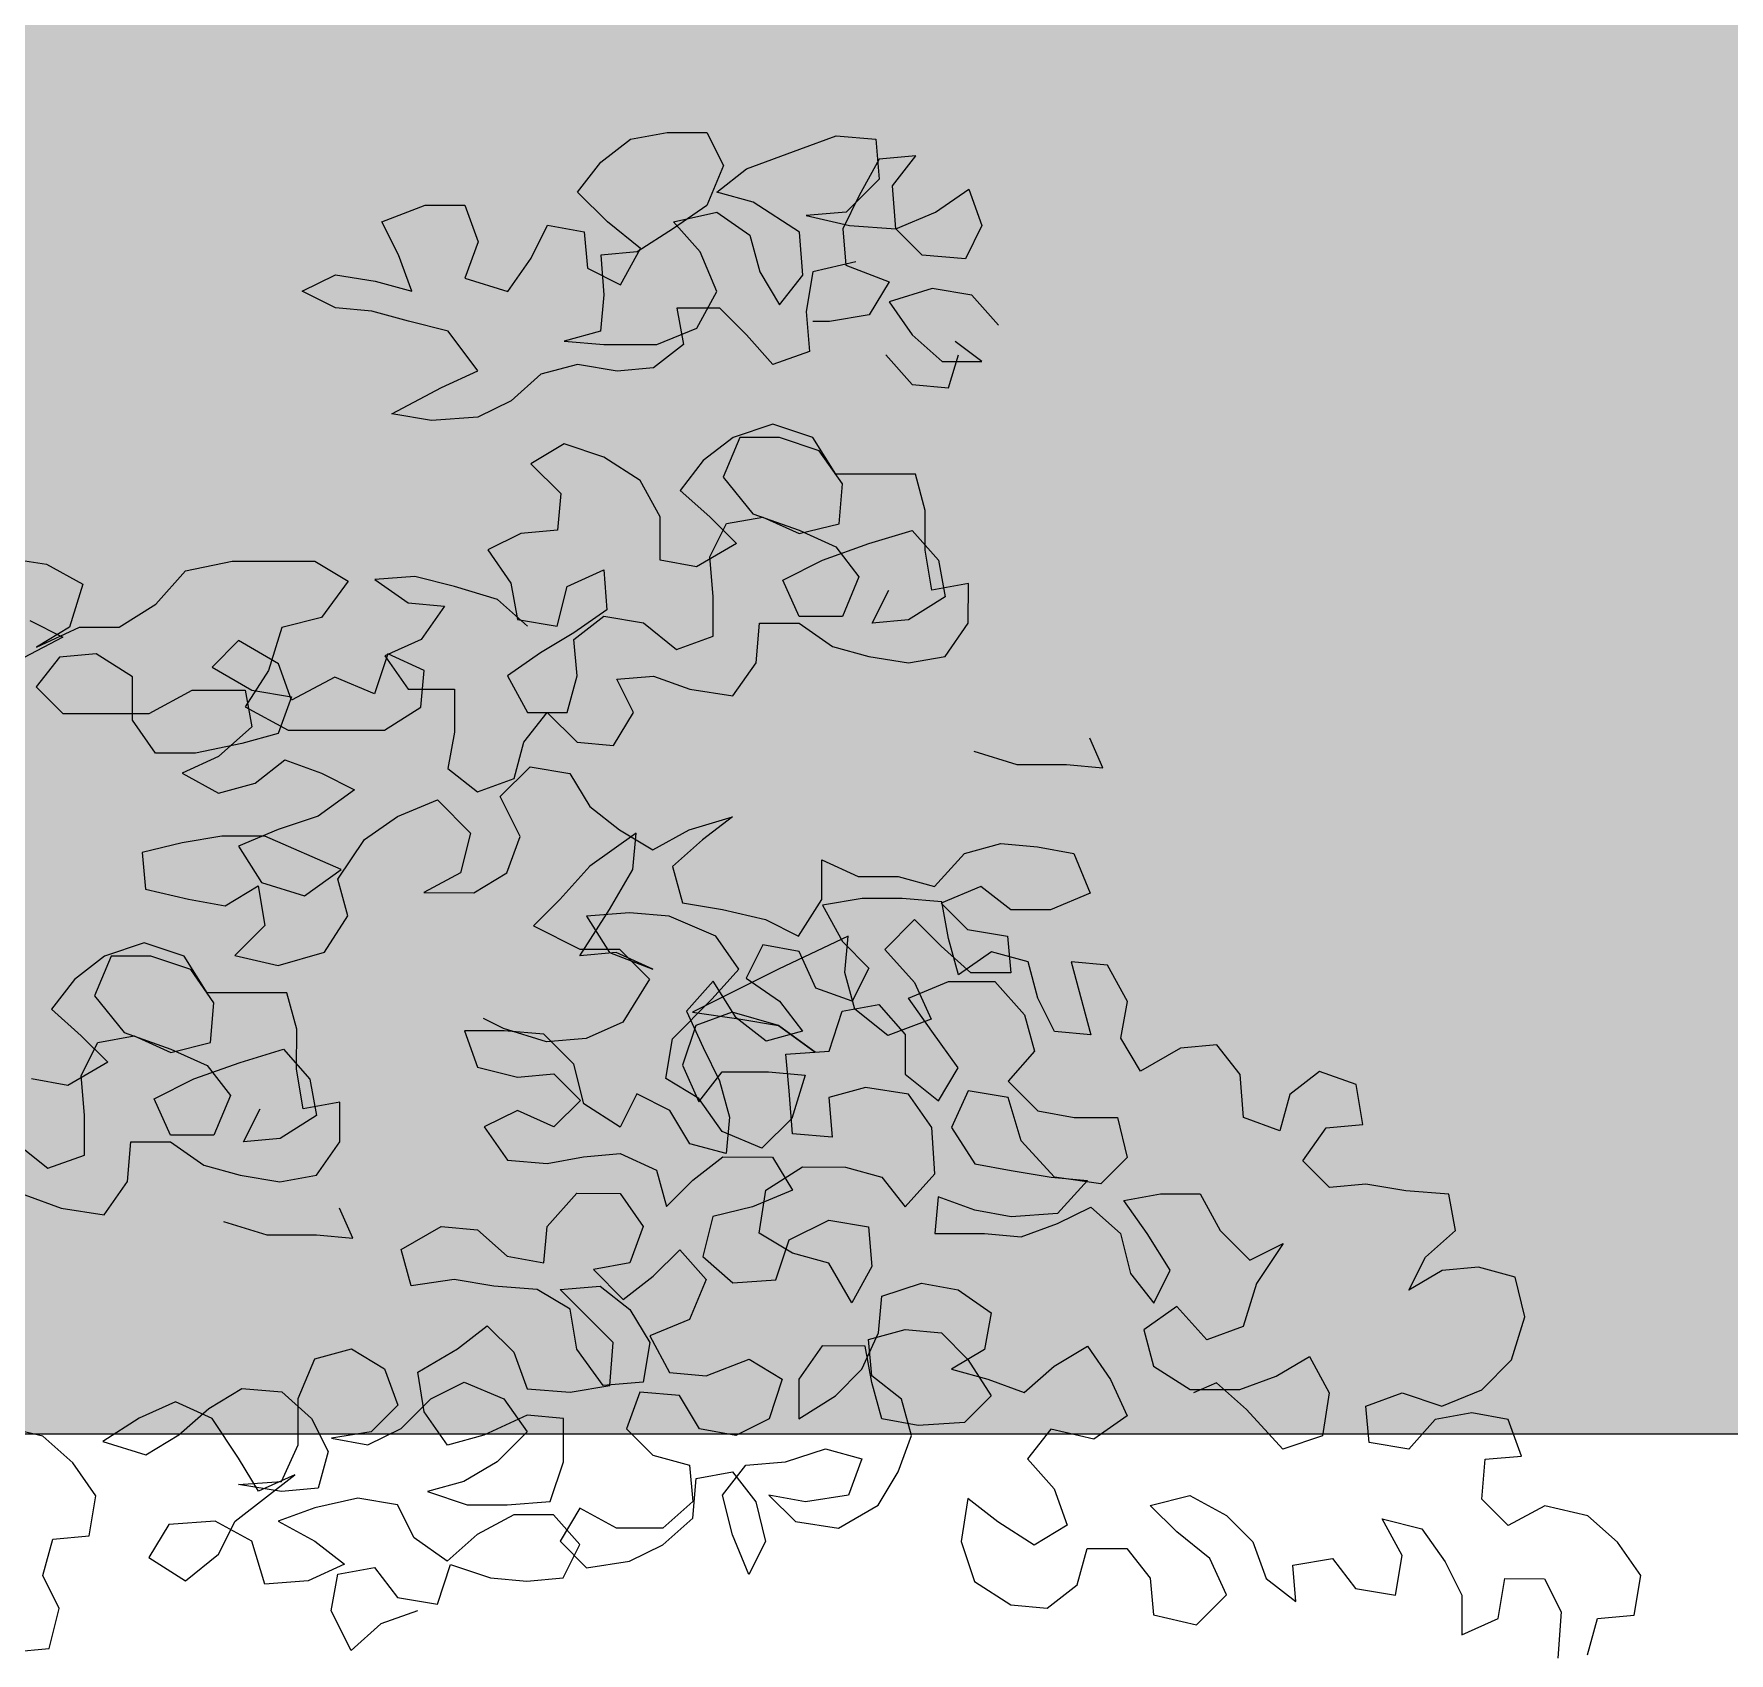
# Model space of a CAD drawing. Header units: millimetres. Extents: x -249630 to 95394, y -188036 to 109963.
# Drawn here: x -96076.5 to -95761.2, y 81631.5 to 81932.8 of the extents above; entities that cross this region are included whole.
import ezdxf

# ---------------------------------------------------------------- set-up
doc = ezdxf.new("R2010")
doc.units = ezdxf.units.MM
for name, color, linetype in [('AHojas', 86, 'Continuous'), ('SOMBRA', 252, 'Continuous'), ('VEREDA', 1, 'Continuous')]:
    doc.layers.add(name, color=color, linetype=linetype)

# ---------------------------------------------------------------- blocks, each defined once
blk = doc.blocks.new('Arbol_01')
at = {"layer": 'AHojas'}
for p, q in [((0.79495, 2.36398), (0.80628, 2.36603)), ((0.80628, 2.36603), (0.81864, 2.36602)), ((0.81864, 2.36602), (0.82377, 2.35572)), ((0.84746, 2.36084), (0.85879, 2.36495)), ((0.85879, 2.36495), (0.87115, 2.36391)), ((0.78568, 2.35678), (0.79495, 2.36398)), ((0.83098, 2.35468), (0.84746, 2.36084)), ((0.87115, 2.36391), (0.87217, 2.35155)), ((0.77846, 2.34752), (0.78568, 2.35678)), ((0.82377, 2.35572), (0.81862, 2.34337)), ((0.82171, 2.34748), (0.83098, 2.35468)), ((0.87217, 2.35773), (0.86598, 2.34641)), ((0.8835, 2.35875), (0.87217, 2.35773)), ((0.87628, 2.34949), (0.8835, 2.35875)), ((0.87217, 2.35155), (0.86186, 2.34127)), ((0.8773, 2.3361), (0.87628, 2.34949)), ((0.88966, 2.34124), (0.89996, 2.34844)), ((0.89996, 2.34844), (0.90407, 2.33711)), ((0.7177, 2.33831), (0.73109, 2.34345)), ((0.73109, 2.34345), (0.74345, 2.34343)), ((0.74345, 2.34343), (0.74756, 2.3321)), ((0.78772, 2.33825), (0.77846, 2.34752)), ((0.81862, 2.34337), (0.80831, 2.33617)), ((0.83303, 2.34438), (0.82171, 2.34748)), ((0.84744, 2.3351), (0.83303, 2.34438)), ((0.86598, 2.34641), (0.86083, 2.33612)), ((0.72284, 2.32801), (0.7177, 2.33831)), ((0.79801, 2.33), (0.78772, 2.33825)), ((0.80831, 2.33823), (0.8217, 2.3413)), ((0.81654, 2.32895), (0.80831, 2.33823)), ((0.8217, 2.3413), (0.83199, 2.33409)), ((0.86186, 2.34127), (0.8495, 2.34025)), ((0.8495, 2.34025), (0.86289, 2.33715)), ((0.8773, 2.3361), (0.88966, 2.34124)), ((0.76403, 2.32694), (0.76918, 2.33723)), ((0.76918, 2.33723), (0.78051, 2.33516)), ((0.78051, 2.33516), (0.78153, 2.32384)), ((0.80831, 2.33617), (0.79698, 2.32897)), ((0.83199, 2.33409), (0.83507, 2.32276)), ((0.84846, 2.32172), (0.84744, 2.3351)), ((0.86083, 2.33612), (0.86184, 2.32479)), ((0.86289, 2.33715), (0.8773, 2.3361)), ((0.88553, 2.32786), (0.8773, 2.3361)), ((0.90407, 2.33711), (0.89892, 2.32682)), ((0.72695, 2.31668), (0.72284, 2.32801)), ((0.74756, 2.3321), (0.74343, 2.32078)), ((0.79698, 2.32897), (0.78565, 2.32795)), ((0.78565, 2.32795), (0.78667, 2.31559)), ((0.79182, 2.31868), (0.79801, 2.33)), ((0.82168, 2.31659), (0.81654, 2.32895)), ((0.89892, 2.32682), (0.88553, 2.32786)), ((0.75681, 2.31665), (0.76403, 2.32694)), ((0.78153, 2.32384), (0.79182, 2.31868)), ((0.83507, 2.32276), (0.84124, 2.31245)), ((0.85155, 2.32274), (0.84948, 2.31039)), ((0.86493, 2.32582), (0.85155, 2.32274)), ((0.86184, 2.32479), (0.87523, 2.31963)), ((0.69297, 2.31671), (0.70327, 2.32185)), ((0.70327, 2.32185), (0.71563, 2.31978)), ((0.71563, 2.31978), (0.72695, 2.31668)), ((0.74343, 2.32078), (0.75681, 2.31665)), ((0.84124, 2.31245), (0.84846, 2.32172)), ((0.87523, 2.31963), (0.86904, 2.30934)), ((0.88861, 2.31756), (0.87522, 2.31345)), ((0.90096, 2.31549), (0.88861, 2.31756)), ((0.70326, 2.31155), (0.69297, 2.31671)), ((0.71459, 2.31051), (0.70326, 2.31155)), ((0.78667, 2.31559), (0.78563, 2.30427)), ((0.81549, 2.30527), (0.82168, 2.31659)), ((0.87522, 2.31345), (0.88242, 2.30315)), ((0.90919, 2.30621), (0.90096, 2.31549)), ((0.72591, 2.30741), (0.71459, 2.31051)), ((0.73826, 2.30431), (0.72591, 2.30741)), ((0.80932, 2.31145), (0.81137, 2.30013)), ((0.8227, 2.31144), (0.80932, 2.31145)), ((0.83093, 2.3032), (0.8227, 2.31144)), ((0.84948, 2.31039), (0.85049, 2.29803)), ((0.85668, 2.30729), (0.85153, 2.3073)), ((0.86904, 2.30934), (0.85668, 2.30729)), ((0.74752, 2.29195), (0.73826, 2.30431)), ((0.78563, 2.30427), (0.7743, 2.30119)), ((0.7743, 2.30119), (0.78666, 2.30015)), ((0.80313, 2.30013), (0.81549, 2.30527)), ((0.83916, 2.29392), (0.83093, 2.3032)), ((0.88242, 2.30315), (0.89168, 2.2949)), ((0.90403, 2.29489), (0.8958, 2.30108)), ((0.78666, 2.30015), (0.80313, 2.30013)), ((0.81137, 2.30013), (0.80209, 2.29293)), ((0.85049, 2.29803), (0.83916, 2.29392)), ((0.87418, 2.29698), (0.8824, 2.2877)), ((0.89373, 2.28666), (0.89683, 2.29696)), ((0.73619, 2.28681), (0.74752, 2.29195)), ((0.76708, 2.2909), (0.75781, 2.28267)), ((0.77841, 2.29398), (0.76708, 2.2909)), ((0.79077, 2.29191), (0.77841, 2.29398)), ((0.80209, 2.29293), (0.79077, 2.29191)), ((0.89168, 2.2949), (0.90403, 2.29489)), ((0.72074, 2.27859), (0.73619, 2.28681)), ((0.8824, 2.2877), (0.89373, 2.28666)), ((0.75781, 2.28267), (0.74751, 2.27753)), ((0.73309, 2.27651), (0.72074, 2.27859)), ((0.74751, 2.27753), (0.73309, 2.27651)), ((0.83915, 2.27539), (0.82679, 2.27128)), ((0.8515, 2.27126), (0.83915, 2.27539)), ((0.82679, 2.27128), (0.81751, 2.26408)), ((0.82885, 2.27128), (0.82369, 2.25893)), ((0.8412, 2.27127), (0.82885, 2.27128)), ((0.85355, 2.26714), (0.8412, 2.27127)), ((0.8587, 2.25992), (0.8515, 2.27126)), ((0.77427, 2.26927), (0.76397, 2.2631)), ((0.78662, 2.26514), (0.77427, 2.26927)), ((0.79794, 2.25792), (0.78662, 2.26514)), ((0.86075, 2.25683), (0.85355, 2.26714)), ((0.76397, 2.2631), (0.77323, 2.25383)), ((0.81751, 2.26408), (0.8103, 2.25482)), ((0.82369, 2.25893), (0.83294, 2.24759)), ((0.88341, 2.2599), (0.8587, 2.25992)), ((0.88649, 2.24857), (0.88341, 2.2599)), ((0.77323, 2.25383), (0.77219, 2.2425)), ((0.80411, 2.24659), (0.79794, 2.25792)), ((0.8103, 2.25482), (0.81956, 2.24657)), ((0.85971, 2.24448), (0.86075, 2.25683)), ((0.88648, 2.23622), (0.88649, 2.24857)), ((0.8041, 2.2332), (0.80411, 2.24659)), ((0.81954, 2.23422), (0.8247, 2.24451)), ((0.81956, 2.24657), (0.82779, 2.23833)), ((0.8247, 2.24451), (0.83603, 2.24656)), ((0.83294, 2.24759), (0.84735, 2.24243)), ((0.83603, 2.24656), (0.84735, 2.2414)), ((0.84735, 2.2414), (0.85971, 2.24448)), ((0.76086, 2.24148), (0.75056, 2.23634)), ((0.77219, 2.2425), (0.76086, 2.24148)), ((0.82779, 2.23833), (0.81542, 2.23113)), ((0.84735, 2.24243), (0.85868, 2.23727)), ((0.85455, 2.23316), (0.86897, 2.23829)), ((0.86897, 2.23829), (0.88236, 2.2424)), ((0.88236, 2.2424), (0.89059, 2.23312)), ((0.6001, 2.23398), (0.61348, 2.23191)), ((0.65673, 2.22981), (0.67115, 2.23289)), ((0.67115, 2.23289), (0.69689, 2.23286)), ((0.69689, 2.23286), (0.70718, 2.22667)), ((0.75056, 2.23634), (0.75776, 2.22604)), ((0.81542, 2.23113), (0.8041, 2.2332)), ((0.82056, 2.22186), (0.81954, 2.23422)), ((0.84219, 2.22699), (0.85455, 2.23316)), ((0.85868, 2.23727), (0.86587, 2.228)), ((0.88852, 2.22386), (0.88648, 2.23622)), ((0.89059, 2.23312), (0.89264, 2.2218)), ((0.61348, 2.23191), (0.6248, 2.22572)), ((0.64745, 2.21952), (0.65673, 2.22981)), ((0.7279, 2.22812), (0.71554, 2.22711)), ((0.74025, 2.22502), (0.7279, 2.22812)), ((0.77526, 2.22499), (0.78659, 2.23013)), ((0.78659, 2.23013), (0.78761, 2.21777)), ((0.86587, 2.228), (0.86072, 2.21565)), ((0.6248, 2.22572), (0.62067, 2.21234)), ((0.70718, 2.22667), (0.69893, 2.21536)), ((0.71554, 2.22711), (0.72583, 2.21989)), ((0.75363, 2.22089), (0.74025, 2.22502)), ((0.75776, 2.22604), (0.75981, 2.21471)), ((0.77216, 2.21264), (0.77526, 2.22499)), ((0.84733, 2.21566), (0.84219, 2.22699)), ((0.86998, 2.21358), (0.87514, 2.22387)), ((0.89985, 2.22591), (0.88852, 2.22386)), ((0.89984, 2.21355), (0.89985, 2.22591)), ((0.63612, 2.21232), (0.64745, 2.21952)), ((0.72583, 2.21989), (0.73716, 2.21885)), ((0.73716, 2.21885), (0.72994, 2.20856)), ((0.76289, 2.21265), (0.75363, 2.22089)), ((0.78761, 2.21777), (0.77731, 2.21057)), ((0.82055, 2.20951), (0.82056, 2.22186)), ((0.89264, 2.2218), (0.88131, 2.2146)), ((0.60832, 2.21441), (0.61861, 2.20925)), ((0.61037, 2.20617), (0.62376, 2.21234)), ((0.62067, 2.21234), (0.61037, 2.20617)), ((0.62376, 2.21234), (0.63612, 2.21232)), ((0.68657, 2.21228), (0.68244, 2.1989)), ((0.69893, 2.21536), (0.68657, 2.21228)), ((0.75981, 2.21471), (0.77216, 2.21264)), ((0.7773, 2.20852), (0.78658, 2.21571)), ((0.78658, 2.21571), (0.79893, 2.21364)), ((0.79893, 2.21364), (0.80922, 2.2054)), ((0.83393, 2.20126), (0.83497, 2.21361)), ((0.83497, 2.21361), (0.84733, 2.2136)), ((0.86072, 2.21565), (0.84733, 2.21566)), ((0.84733, 2.2136), (0.85762, 2.20638)), ((0.88131, 2.2146), (0.86998, 2.21358)), ((0.89262, 2.20326), (0.89984, 2.21355)), ((0.61861, 2.20925), (0.59698, 2.19794)), ((0.67318, 2.20817), (0.66494, 2.19994)), ((0.68553, 2.20095), (0.67318, 2.20817)), ((0.72994, 2.20856), (0.71861, 2.20342)), ((0.77731, 2.21057), (0.767, 2.20441)), ((0.77832, 2.19719), (0.7773, 2.20852)), ((0.80922, 2.2054), (0.82055, 2.20951)), ((0.85762, 2.20638), (0.86894, 2.20328)), ((0.61758, 2.20307), (0.61036, 2.19381)), ((0.6289, 2.20409), (0.61758, 2.20307)), ((0.64022, 2.19687), (0.6289, 2.20409)), ((0.68964, 2.18962), (0.68553, 2.20095)), ((0.71951, 2.20401), (0.71538, 2.19166)), ((0.71861, 2.20342), (0.72581, 2.19312)), ((0.73084, 2.19885), (0.71951, 2.20401)), ((0.767, 2.20441), (0.7567, 2.19721)), ((0.82671, 2.19097), (0.83393, 2.20126)), ((0.86894, 2.20328), (0.8813, 2.20121)), ((0.8813, 2.20121), (0.89262, 2.20326)), ((0.64021, 2.18349), (0.64022, 2.19687)), ((0.66494, 2.19994), (0.67729, 2.19272)), ((0.68244, 2.1989), (0.67522, 2.18758)), ((0.70303, 2.19682), (0.68964, 2.18962)), ((0.71538, 2.19166), (0.70303, 2.19682)), ((0.7298, 2.18753), (0.73084, 2.19885)), ((0.7567, 2.19721), (0.76287, 2.18588)), ((0.77522, 2.18586), (0.77832, 2.19719)), ((0.79068, 2.19615), (0.80201, 2.19717)), ((0.79582, 2.18585), (0.79068, 2.19615)), ((0.80201, 2.19717), (0.81333, 2.19304)), ((0.61036, 2.19381), (0.61859, 2.18557)), ((0.64536, 2.18554), (0.65875, 2.19274)), ((0.65875, 2.19274), (0.67523, 2.19272)), ((0.67523, 2.19272), (0.67728, 2.1814)), ((0.67729, 2.19272), (0.68964, 2.19065)), ((0.68964, 2.19065), (0.68551, 2.17933)), ((0.72581, 2.19312), (0.74022, 2.1931)), ((0.74022, 2.1931), (0.74021, 2.17972)), ((0.81333, 2.19304), (0.82671, 2.19097)), ((0.61859, 2.18557), (0.64536, 2.18554)), ((0.67522, 2.18758), (0.6886, 2.18036)), ((0.71846, 2.18033), (0.7298, 2.18753)), ((0.76183, 2.17661), (0.76905, 2.18587)), ((0.76287, 2.18588), (0.77522, 2.18586)), ((0.76905, 2.18587), (0.77831, 2.17659)), ((0.78963, 2.17555), (0.79582, 2.18585)), ((0.64741, 2.17319), (0.64021, 2.18349)), ((0.67728, 2.1814), (0.66697, 2.17214)), ((0.6886, 2.18036), (0.71846, 2.18033)), ((0.67418, 2.17625), (0.65976, 2.17317)), ((0.68551, 2.17933), (0.67418, 2.17625)), ((0.74021, 2.17972), (0.73814, 2.16839)), ((0.75873, 2.16529), (0.76183, 2.17661)), ((0.77831, 2.17659), (0.78963, 2.17555)), ((0.94166, 2.16862), (0.93755, 2.17789)), ((0.65976, 2.17317), (0.64741, 2.17319)), ((0.66697, 2.17214), (0.65564, 2.167)), ((0.67829, 2.16389), (0.68756, 2.17109)), ((0.68756, 2.17109), (0.69889, 2.16696)), ((0.90151, 2.1738), (0.91489, 2.16967)), ((0.91489, 2.16967), (0.93034, 2.16966)), ((0.93034, 2.16966), (0.94166, 2.16862)), ((0.65564, 2.167), (0.66696, 2.16081)), ((0.69889, 2.16696), (0.70918, 2.1618)), ((0.73814, 2.16839), (0.7474, 2.16118)), ((0.7474, 2.16118), (0.75873, 2.16529)), ((0.75448, 2.1597), (0.76376, 2.16896)), ((0.76376, 2.16896), (0.77611, 2.16689)), ((0.77611, 2.16689), (0.78228, 2.15659)), ((0.66696, 2.16081), (0.67829, 2.16389)), ((0.70918, 2.1618), (0.69785, 2.15358)), ((0.76065, 2.14734), (0.75448, 2.1597)), ((0.69785, 2.15358), (0.68549, 2.14947)), ((0.71225, 2.14635), (0.72256, 2.15355)), ((0.72256, 2.15355), (0.73492, 2.15869)), ((0.73492, 2.15869), (0.74521, 2.14838)), ((0.78228, 2.15659), (0.79154, 2.14937)), ((0.68549, 2.14947), (0.67312, 2.14433)), ((0.74521, 2.14838), (0.74211, 2.13603)), ((0.79669, 2.14834), (0.78226, 2.13805)), ((0.79154, 2.14937), (0.80183, 2.14318)), ((0.79565, 2.13701), (0.79669, 2.14834)), ((0.80183, 2.14318), (0.81317, 2.14935)), ((0.81317, 2.14935), (0.82656, 2.15346)), ((0.82656, 2.15346), (0.81728, 2.14626)), ((0.65562, 2.14538), (0.64326, 2.1423)), ((0.66798, 2.14742), (0.65562, 2.14538)), ((0.68136, 2.14741), (0.66798, 2.14742)), ((0.67312, 2.14433), (0.68032, 2.133)), ((0.70504, 2.13709), (0.68136, 2.14741)), ((0.70401, 2.13401), (0.71225, 2.14635)), ((0.75652, 2.13602), (0.76065, 2.14734)), ((0.81728, 2.14626), (0.80801, 2.13803)), ((0.89862, 2.14207), (0.90995, 2.14514)), ((0.90995, 2.14514), (0.92128, 2.1441)), ((0.92128, 2.1441), (0.9326, 2.14203)), ((0.64326, 2.1423), (0.64428, 2.13097)), ((0.78226, 2.13805), (0.77299, 2.12776)), ((0.80801, 2.13803), (0.81109, 2.1267)), ((0.85433, 2.12769), (0.85434, 2.14005)), ((0.85434, 2.14005), (0.86567, 2.13489)), ((0.88935, 2.13178), (0.89862, 2.14207)), ((0.9326, 2.14203), (0.93774, 2.12967)), ((0.68032, 2.133), (0.6937, 2.12887)), ((0.6937, 2.12887), (0.70504, 2.13709)), ((0.70708, 2.12268), (0.70401, 2.13401)), ((0.74211, 2.13603), (0.73077, 2.12986)), ((0.74622, 2.12985), (0.75652, 2.13602)), ((0.78843, 2.12466), (0.79565, 2.13701)), ((0.86567, 2.13489), (0.87802, 2.13488)), ((0.87802, 2.13488), (0.88935, 2.13178)), ((0.64428, 2.13097), (0.65766, 2.12787)), ((0.65766, 2.12787), (0.66899, 2.1258)), ((0.66899, 2.1258), (0.67929, 2.13197)), ((0.67929, 2.13197), (0.68134, 2.11961)), ((0.73077, 2.12986), (0.74622, 2.12985)), ((0.77299, 2.12776), (0.76474, 2.11953)), ((0.84711, 2.11637), (0.85433, 2.12769)), ((0.86692, 2.12802), (0.85456, 2.12597)), ((0.87927, 2.12801), (0.86692, 2.12802)), ((0.89163, 2.12697), (0.87927, 2.12801)), ((0.90376, 2.13176), (0.8914, 2.12663)), ((0.91302, 2.12455), (0.90376, 2.13176)), ((0.93774, 2.12967), (0.92538, 2.12454)), ((0.69987, 2.11136), (0.70708, 2.12268)), ((0.77915, 2.11025), (0.78843, 2.12466)), ((0.79461, 2.12363), (0.78122, 2.12261)), ((0.78122, 2.12261), (0.78842, 2.11128)), ((0.80696, 2.12259), (0.79461, 2.12363)), ((0.82137, 2.11639), (0.80696, 2.12259)), ((0.81109, 2.1267), (0.82344, 2.12463)), ((0.82344, 2.12463), (0.83682, 2.12153)), ((0.85456, 2.12597), (0.86073, 2.11464)), ((0.8914, 2.12663), (0.89963, 2.11838)), ((0.89368, 2.11564), (0.89163, 2.12697)), ((0.92538, 2.12454), (0.91302, 2.12455)), ((0.68134, 2.11961), (0.67206, 2.11035)), ((0.76474, 2.11953), (0.77915, 2.11231)), ((0.83682, 2.12153), (0.84711, 2.11637)), ((0.88316, 2.12149), (0.87388, 2.11223)), ((0.89139, 2.11324), (0.88316, 2.12149)), ((0.89963, 2.11838), (0.91198, 2.11631)), ((0.64389, 2.11424), (0.63153, 2.11013)), ((0.65624, 2.11011), (0.64389, 2.11424)), ((0.77915, 2.11231), (0.79151, 2.1123)), ((0.79151, 2.1123), (0.80077, 2.10303)), ((0.82857, 2.10609), (0.82137, 2.11639)), ((0.83601, 2.11364), (0.83086, 2.10334)), ((0.84734, 2.11157), (0.83601, 2.11364)), ((0.86256, 2.11636), (0.84093, 2.10608)), ((0.85248, 2.10023), (0.84734, 2.11157)), ((0.86073, 2.11464), (0.86896, 2.1064)), ((0.86152, 2.10503), (0.86256, 2.11636)), ((0.87388, 2.11223), (0.88314, 2.10192)), ((0.90065, 2.10499), (0.89139, 2.11324)), ((0.89676, 2.10431), (0.89368, 2.11564)), ((0.90706, 2.11151), (0.89676, 2.10431)), ((0.91838, 2.10841), (0.90706, 2.11151)), ((0.91198, 2.11631), (0.913, 2.10498)), ((0.63153, 2.11013), (0.62226, 2.10293)), ((0.63359, 2.11013), (0.62843, 2.09778)), ((0.64595, 2.11012), (0.63359, 2.11013)), ((0.6583, 2.10599), (0.64595, 2.11012)), ((0.66344, 2.09878), (0.65624, 2.11011)), ((0.67206, 2.11035), (0.68545, 2.10725)), ((0.68545, 2.10725), (0.69987, 2.11136)), ((0.79048, 2.11127), (0.77915, 2.11025)), ((0.78842, 2.11128), (0.8018, 2.10612)), ((0.8018, 2.10612), (0.79048, 2.11127)), ((0.86896, 2.1064), (0.8638, 2.09611)), ((0.92146, 2.09708), (0.91838, 2.10841)), ((0.93177, 2.1084), (0.93793, 2.08574)), ((0.9431, 2.10736), (0.93177, 2.1084)), ((0.94926, 2.09603), (0.9431, 2.10736)), ((0.62226, 2.10293), (0.61504, 2.09367)), ((0.6655, 2.09568), (0.6583, 2.10599)), ((0.80077, 2.10303), (0.79252, 2.08965)), ((0.82056, 2.10232), (0.81231, 2.09306)), ((0.84093, 2.10608), (0.81414, 2.09272)), ((0.82033, 2.09683), (0.82857, 2.10609)), ((0.82776, 2.09099), (0.82056, 2.10232)), ((0.83086, 2.10334), (0.84115, 2.09613)), ((0.8646, 2.0937), (0.86152, 2.10503)), ((0.88131, 2.09712), (0.89367, 2.10226)), ((0.88314, 2.10192), (0.88828, 2.09059)), ((0.89367, 2.10226), (0.90808, 2.10224)), ((0.913, 2.10498), (0.90065, 2.10499)), ((0.90808, 2.10224), (0.91734, 2.09194)), ((0.62843, 2.09778), (0.63769, 2.08644)), ((0.68815, 2.09875), (0.66344, 2.09878)), ((0.66446, 2.08333), (0.6655, 2.09568)), ((0.69123, 2.08742), (0.68815, 2.09875)), ((0.80796, 2.08449), (0.82033, 2.09683)), ((0.84115, 2.09613), (0.84835, 2.08685)), ((0.8638, 2.09611), (0.85248, 2.10023)), ((0.8885, 2.08682), (0.88131, 2.09712)), ((0.9266, 2.08678), (0.92146, 2.09708)), ((0.94719, 2.0847), (0.94926, 2.09603)), ((0.61504, 2.09367), (0.6243, 2.08543)), ((0.75545, 2.08762), (0.74927, 2.09072)), ((0.81231, 2.09306), (0.81745, 2.08173)), ((0.81414, 2.09272), (0.82856, 2.09065)), ((0.8265, 2.09271), (0.81517, 2.0886)), ((0.84091, 2.08857), (0.8265, 2.09271)), ((0.83702, 2.08377), (0.82776, 2.09099)), ((0.82856, 2.09065), (0.84091, 2.08857)), ((0.85658, 2.08067), (0.86071, 2.09302)), ((0.86071, 2.09302), (0.87204, 2.09507)), ((0.87489, 2.08545), (0.8646, 2.0937)), ((0.87204, 2.09507), (0.88027, 2.08579)), ((0.88828, 2.09059), (0.87489, 2.08545)), ((0.91734, 2.09194), (0.92042, 2.08061)), ((0.6243, 2.08543), (0.63253, 2.07718)), ((0.62945, 2.08336), (0.64078, 2.08541)), ((0.63769, 2.08644), (0.6521, 2.08128)), ((0.64078, 2.08541), (0.6521, 2.08025)), ((0.69122, 2.07507), (0.69123, 2.08742)), ((0.74332, 2.08695), (0.74743, 2.07562)), ((0.75568, 2.08694), (0.74332, 2.08695)), ((0.76883, 2.08349), (0.75545, 2.08762)), ((0.76803, 2.0859), (0.75568, 2.08694)), ((0.77729, 2.07662), (0.76803, 2.0859)), ((0.79252, 2.08965), (0.78119, 2.08451)), ((0.81517, 2.0886), (0.81104, 2.07625)), ((0.84835, 2.08685), (0.83702, 2.08377)), ((0.85223, 2.08033), (0.84091, 2.08857)), ((0.84091, 2.08857), (0.85223, 2.08033)), ((0.88027, 2.08579), (0.88025, 2.07344)), ((0.89673, 2.07548), (0.8885, 2.08682)), ((0.93793, 2.08574), (0.9266, 2.08678)), ((0.62429, 2.07307), (0.62945, 2.08336)), ((0.6521, 2.08025), (0.66446, 2.08333)), ((0.6521, 2.08128), (0.66342, 2.07612)), ((0.67372, 2.07714), (0.68711, 2.08125)), ((0.68711, 2.08125), (0.69534, 2.07197)), ((0.78119, 2.08451), (0.76883, 2.08349)), ((0.80589, 2.07213), (0.80796, 2.08449)), ((0.81745, 2.08173), (0.82259, 2.07143)), ((0.84319, 2.07965), (0.85658, 2.08067)), ((0.92042, 2.08061), (0.91217, 2.07135)), ((0.95336, 2.0744), (0.94719, 2.0847)), ((0.96573, 2.0816), (0.95336, 2.0744)), ((0.97705, 2.08262), (0.96573, 2.0816)), ((0.98425, 2.07334), (0.97705, 2.08262)), ((0.63253, 2.07718), (0.62017, 2.06998)), ((0.6593, 2.07201), (0.67372, 2.07714)), ((0.66342, 2.07612), (0.67062, 2.06685)), ((0.69327, 2.06271), (0.69122, 2.07507)), ((0.74743, 2.07562), (0.75978, 2.07252)), ((0.78037, 2.06426), (0.77729, 2.07662)), ((0.81104, 2.07625), (0.81618, 2.06491)), ((0.84421, 2.06832), (0.84319, 2.07965)), ((0.89054, 2.06519), (0.89673, 2.07548)), ((0.62017, 2.06998), (0.60884, 2.07205)), ((0.62531, 2.06071), (0.62429, 2.07307)), ((0.64694, 2.06584), (0.6593, 2.07201)), ((0.69534, 2.07197), (0.69739, 2.06065)), ((0.75978, 2.07252), (0.77111, 2.07354)), ((0.77111, 2.07354), (0.77934, 2.06529)), ((0.81618, 2.06594), (0.80589, 2.07213)), ((0.81618, 2.06491), (0.82339, 2.07418)), ((0.82259, 2.07143), (0.82567, 2.0601)), ((0.82339, 2.07418), (0.83781, 2.07416)), ((0.83781, 2.07416), (0.84913, 2.07312)), ((0.84913, 2.07312), (0.845, 2.05974)), ((0.86789, 2.06933), (0.85656, 2.06625)), ((0.88128, 2.06726), (0.86789, 2.06933)), ((0.88025, 2.07344), (0.89054, 2.06519)), ((0.91217, 2.07135), (0.92143, 2.06207)), ((0.98527, 2.05996), (0.98425, 2.07334)), ((1.00896, 2.07435), (0.99969, 2.06715)), ((1.02029, 2.07022), (1.00896, 2.07435)), ((1.02234, 2.05786), (1.02029, 2.07022)), ((0.65207, 2.05451), (0.64694, 2.06584)), ((0.67062, 2.06685), (0.66546, 2.0545)), ((0.7046, 2.06476), (0.69327, 2.06271)), ((0.70459, 2.0524), (0.7046, 2.06476)), ((0.77934, 2.06529), (0.77109, 2.05706)), ((0.79169, 2.05704), (0.78037, 2.06426)), ((0.79684, 2.06734), (0.79169, 2.05704)), ((0.80714, 2.06218), (0.79684, 2.06734)), ((0.82338, 2.05564), (0.81618, 2.06594)), ((0.84523, 2.05494), (0.84421, 2.06832)), ((0.85656, 2.06625), (0.85758, 2.05389)), ((0.88848, 2.05695), (0.88128, 2.06726)), ((0.89981, 2.06827), (0.89465, 2.05695)), ((0.91217, 2.0662), (0.89981, 2.06827)), ((0.91627, 2.05281), (0.91217, 2.0662)), ((0.99969, 2.06715), (0.99659, 2.05583)), ((0.6253, 2.04836), (0.62531, 2.06071)), ((0.67472, 2.05243), (0.67988, 2.06272)), ((0.69739, 2.06065), (0.68605, 2.05345)), ((0.75977, 2.06222), (0.74947, 2.05708)), ((0.77109, 2.05706), (0.75977, 2.06222)), ((0.81331, 2.05188), (0.80714, 2.06218)), ((0.82567, 2.0601), (0.82463, 2.04878)), ((0.845, 2.05974), (0.83573, 2.05048)), ((0.92143, 2.06207), (0.93276, 2.06)), ((0.93276, 2.06), (0.94614, 2.05999)), ((0.94614, 2.05999), (0.94922, 2.04763)), ((0.99659, 2.05583), (0.98527, 2.05996)), ((0.66546, 2.0545), (0.65207, 2.05451)), ((0.74947, 2.05708), (0.75667, 2.04678)), ((0.83573, 2.05048), (0.82338, 2.05564)), ((0.85758, 2.05389), (0.84523, 2.05494)), ((0.88949, 2.04254), (0.88848, 2.05695)), ((0.89465, 2.05695), (0.90185, 2.04562)), ((1.00379, 2.04655), (1.01101, 2.05684)), ((1.01101, 2.05684), (1.02234, 2.05786)), ((0.60368, 2.05249), (0.61397, 2.04425)), ((0.61397, 2.04425), (0.6253, 2.04836)), ((0.63867, 2.04011), (0.63972, 2.05246)), ((0.63972, 2.05246), (0.65207, 2.05245)), ((0.65207, 2.05245), (0.66236, 2.04523)), ((0.68605, 2.05345), (0.67472, 2.05243)), ((0.69737, 2.04211), (0.70459, 2.0524)), ((0.78035, 2.04779), (0.79168, 2.04881)), ((0.79168, 2.04881), (0.803, 2.04365)), ((0.82463, 2.04878), (0.81331, 2.05188)), ((0.92656, 2.04147), (0.91627, 2.05281)), ((0.66236, 2.04523), (0.67369, 2.04213)), ((0.75667, 2.04678), (0.76902, 2.04574)), ((0.76902, 2.04574), (0.78035, 2.04779)), ((0.803, 2.04365), (0.80608, 2.03232)), ((0.81432, 2.04055), (0.8236, 2.04775)), ((0.8236, 2.04775), (0.83904, 2.04773)), ((0.83697, 2.03744), (0.84831, 2.04464)), ((0.83904, 2.04773), (0.84521, 2.03743)), ((0.84831, 2.04464), (0.86169, 2.04462)), ((0.86169, 2.04462), (0.87302, 2.04152)), ((0.90185, 2.04562), (0.91318, 2.04355)), ((0.91318, 2.04355), (0.92553, 2.04148)), ((0.94922, 2.04763), (0.94097, 2.0394)), ((1.01202, 2.03831), (1.00379, 2.04655)), ((0.63146, 2.02982), (0.63867, 2.04011)), ((0.67369, 2.04213), (0.68604, 2.04006)), ((0.68604, 2.04006), (0.69737, 2.04211)), ((0.80608, 2.03232), (0.81432, 2.04055)), ((0.87302, 2.04152), (0.88022, 2.03225)), ((0.88022, 2.03225), (0.88949, 2.04254)), ((0.92553, 2.04148), (0.93686, 2.04044)), ((0.94097, 2.0394), (0.92656, 2.04147)), ((0.93686, 2.04044), (0.92758, 2.03015)), ((1.02335, 2.03933), (1.01202, 2.03831)), ((1.0357, 2.03726), (1.02335, 2.03933)), ((0.60675, 2.03602), (0.61807, 2.03189)), ((0.76901, 2.02617), (0.77828, 2.03646)), ((0.77828, 2.03646), (0.79167, 2.03645)), ((0.79167, 2.03645), (0.79887, 2.02615)), ((0.84521, 2.03743), (0.83285, 2.03229)), ((0.8349, 2.02405), (0.83697, 2.03744)), ((0.89052, 2.03533), (0.88948, 2.024)), ((0.90184, 2.0312), (0.89052, 2.03533)), ((0.94818, 2.03425), (0.95951, 2.0363)), ((0.95538, 2.02394), (0.94818, 2.03425)), ((0.95951, 2.0363), (0.97186, 2.03629)), ((0.97186, 2.03629), (0.97803, 2.02495)), ((1.04909, 2.03621), (1.0357, 2.03726)), ((1.05114, 2.02489), (1.04909, 2.03621)), ((0.61807, 2.03189), (0.63146, 2.02982)), ((0.66852, 2.02772), (0.68191, 2.02359)), ((0.70868, 2.02254), (0.70457, 2.03181)), ((0.82049, 2.02922), (0.81739, 2.01686)), ((0.83285, 2.03229), (0.82049, 2.02922)), ((0.84417, 2.02199), (0.85653, 2.02815)), ((0.85653, 2.02815), (0.86888, 2.02608)), ((0.91316, 2.02913), (0.90184, 2.0312)), ((0.92758, 2.03015), (0.91316, 2.02913)), ((0.92758, 2.02706), (0.93788, 2.0322)), ((0.93788, 2.0322), (0.94714, 2.02395)), ((0.68191, 2.02359), (0.69735, 2.02358)), ((0.69735, 2.02358), (0.70868, 2.02254)), ((0.72369, 2.01901), (0.73606, 2.0262)), ((0.73606, 2.0262), (0.74738, 2.02516)), ((0.74738, 2.02516), (0.75664, 2.01692)), ((0.76797, 2.01485), (0.76901, 2.02617)), ((0.79887, 2.02615), (0.79474, 2.01482)), ((0.84519, 2.01787), (0.8349, 2.02405)), ((0.84004, 2.00963), (0.84417, 2.02199)), ((0.86888, 2.02608), (0.8699, 2.01373)), ((0.88948, 2.024), (0.90492, 2.02399)), ((0.90492, 2.02399), (0.91625, 2.02295)), ((0.91625, 2.02295), (0.92758, 2.02706)), ((0.94714, 2.02395), (0.95022, 2.01159)), ((0.96257, 2.01261), (0.95538, 2.02394)), ((0.97803, 2.02495), (0.98729, 2.01568)), ((1.04186, 2.01666), (1.05114, 2.02489)), ((0.72677, 2.00768), (0.72369, 2.01901)), ((0.75664, 2.01692), (0.76797, 2.01485)), ((0.80194, 2.0107), (0.81019, 2.01893)), ((0.81019, 2.01893), (0.81841, 2.00965)), ((0.81739, 2.01686), (0.82665, 2.00862)), ((0.85652, 2.01477), (0.84519, 2.01787)), ((0.98729, 2.01568), (0.99759, 2.02082)), ((0.99759, 2.02082), (0.98934, 2.00847)), ((1.0367, 2.00636), (1.04186, 2.01666)), ((0.79474, 2.01482), (0.78341, 2.01277)), ((0.78341, 2.01277), (0.79267, 2.0035)), ((0.86371, 2.0024), (0.85652, 2.01477)), ((0.8699, 2.01373), (0.86371, 2.0024)), ((0.95022, 2.01159), (0.95742, 2.00232)), ((0.95742, 2.00232), (0.96257, 2.01261)), ((1.04701, 2.01253), (1.0367, 2.00636)), ((1.05833, 2.01355), (1.04701, 2.01253)), ((1.06966, 2.01045), (1.05833, 2.01355)), ((0.74016, 2.00973), (0.72677, 2.00768)), ((0.75251, 2.00765), (0.74016, 2.00973)), ((0.7659, 2.00661), (0.75251, 2.00765)), ((0.77619, 2.00043), (0.7659, 2.00661)), ((0.77311, 2.00661), (0.78546, 2.00762)), ((0.78957, 1.99012), (0.77311, 2.00661)), ((0.78546, 2.00762), (0.79472, 2.00041)), ((0.79267, 2.0035), (0.80194, 2.0107)), ((0.81841, 2.00965), (0.81326, 1.9973)), ((0.82665, 2.00862), (0.84004, 2.00963)), ((0.87298, 2.00446), (0.88534, 2.00856)), ((0.88534, 2.00856), (0.89667, 2.00649)), ((0.89667, 2.00649), (0.90696, 1.99928)), ((0.98934, 2.00847), (0.98521, 1.99509)), ((1.07274, 1.99809), (1.06966, 2.01045)), ((0.87194, 1.99313), (0.87298, 2.00446)), ((0.96462, 2.00128), (0.95432, 1.99408)), ((0.97388, 1.99098), (0.96462, 2.00128)), ((0.77824, 1.98807), (0.77619, 2.00043)), ((0.79472, 2.00041), (0.80089, 1.99011)), ((0.81326, 1.9973), (0.80089, 1.99217)), ((0.90696, 1.99928), (0.90489, 1.98795)), ((1.0686, 1.98471), (1.07274, 1.99809)), ((0.74117, 1.9881), (0.75044, 1.9953)), ((0.75044, 1.9953), (0.75867, 1.98706)), ((0.80089, 1.99217), (0.80706, 1.98083)), ((0.86678, 1.98181), (0.87194, 1.99313)), ((0.86885, 1.99107), (0.88018, 1.99415)), ((0.86987, 1.97975), (0.86885, 1.99107)), ((0.88018, 1.99415), (0.89151, 1.99311)), ((0.89151, 1.99311), (0.89974, 1.98487)), ((0.95432, 1.99408), (0.9574, 1.98275)), ((0.98521, 1.99509), (0.97388, 1.99098)), ((0.69173, 1.9727), (0.69689, 1.98505)), ((0.69689, 1.98505), (0.70822, 1.98813)), ((0.70822, 1.98813), (0.71851, 1.98194)), ((0.72881, 1.9809), (0.74117, 1.9881)), ((0.75867, 1.98706), (0.76278, 1.97573)), ((0.78646, 1.97673), (0.77824, 1.98807)), ((0.78852, 1.97673), (0.78957, 1.99012)), ((0.80089, 1.99011), (0.79882, 1.97775)), ((0.85443, 1.98903), (0.84722, 1.97874)), ((0.86782, 1.98901), (0.85443, 1.98903)), ((0.86987, 1.97769), (0.86782, 1.98901)), ((0.90489, 1.98795), (0.89459, 1.98178)), ((0.92651, 1.98278), (0.93681, 1.98895)), ((0.93681, 1.98895), (0.94401, 1.97865)), ((0.99549, 1.97963), (1.00579, 1.9858)), ((1.00579, 1.9858), (1.01196, 1.97447)), ((0.71851, 1.98194), (0.72262, 1.97061)), ((0.73085, 1.96855), (0.72881, 1.9809)), ((0.80706, 1.98083), (0.81839, 1.97979)), ((0.81839, 1.97979), (0.83178, 1.98493)), ((0.83178, 1.98493), (0.84207, 1.97874)), ((0.85854, 1.97358), (0.86678, 1.98181)), ((0.89459, 1.98178), (0.90591, 1.97868)), ((0.89974, 1.98487), (0.90693, 1.97353)), ((0.91723, 1.97455), (0.92651, 1.98278)), ((0.9574, 1.98275), (0.96872, 1.97554)), ((1.05933, 1.97545), (1.0686, 1.98471)), ((0.66393, 1.96964), (0.67423, 1.97581)), ((0.67423, 1.97581), (0.68658, 1.97477)), ((0.68658, 1.97477), (0.69584, 1.96652)), ((0.73292, 1.97266), (0.74322, 1.9778)), ((0.74322, 1.9778), (0.75557, 1.97264)), ((0.76278, 1.97573), (0.77617, 1.97468)), ((0.77617, 1.97468), (0.78852, 1.97673)), ((0.79882, 1.97775), (0.78646, 1.97673)), ((0.79779, 1.97466), (0.79366, 1.96334)), ((0.81014, 1.97362), (0.79779, 1.97466)), ((0.84207, 1.97874), (0.83794, 1.96639)), ((0.84722, 1.97874), (0.84721, 1.96638)), ((0.87913, 1.97253), (0.86987, 1.97975)), ((0.87295, 1.96636), (0.86987, 1.97769)), ((0.90591, 1.97868), (0.91723, 1.97455)), ((0.94401, 1.97865), (0.94915, 1.96732)), ((0.96872, 1.97554), (0.98416, 1.97552)), ((0.97696, 1.97759), (0.96975, 1.97451)), ((0.98622, 1.96934), (0.97696, 1.97759)), ((0.98416, 1.97552), (0.99549, 1.97963)), ((1.04697, 1.97032), (1.05933, 1.97545)), ((0.65363, 1.97171), (0.6423, 1.96657)), ((0.66495, 1.96655), (0.65363, 1.97171)), ((0.65465, 1.96141), (0.66393, 1.96964)), ((0.69172, 1.95829), (0.69173, 1.9727)), ((0.72262, 1.97061), (0.71437, 1.96238)), ((0.72364, 1.9634), (0.73292, 1.97266)), ((0.75557, 1.97264), (0.76277, 1.96234)), ((0.81631, 1.96332), (0.81014, 1.97362)), ((0.84721, 1.96638), (0.85854, 1.97358)), ((0.88221, 1.9612), (0.87913, 1.97253)), ((0.90693, 1.97353), (0.89869, 1.9653)), ((0.99753, 1.95698), (0.98622, 1.96934)), ((1.01196, 1.97447), (1.00989, 1.96108)), ((1.02329, 1.97034), (1.03462, 1.97445)), ((1.0243, 1.95901), (1.02329, 1.97034)), ((1.03462, 1.97445), (1.04697, 1.97032)), ((0.6124, 1.96098), (0.59901, 1.96408)), ((0.6423, 1.96657), (0.63097, 1.95937)), ((0.67318, 1.95418), (0.66495, 1.96655)), ((0.69584, 1.96652), (0.70098, 1.95622)), ((0.73805, 1.95824), (0.73085, 1.96855)), ((0.76277, 1.96749), (0.74938, 1.96132)), ((0.7741, 1.96645), (0.76277, 1.96749)), ((0.77409, 1.95306), (0.7741, 1.96645)), ((0.83794, 1.96639), (0.82764, 1.96125)), ((0.88427, 1.96429), (0.87295, 1.96636)), ((0.89869, 1.9653), (0.88427, 1.96429)), ((0.94915, 1.96732), (0.93884, 1.96012)), ((1.0449, 1.9662), (1.03666, 1.95694)), ((1.05623, 1.96825), (1.0449, 1.9662)), ((1.06756, 1.96618), (1.05623, 1.96825)), ((1.07167, 1.95485), (1.06756, 1.96618)), ((0.62165, 1.95273), (0.6124, 1.96098)), ((0.63097, 1.95937), (0.64435, 1.95524)), ((0.64435, 1.95524), (0.65465, 1.96141)), ((0.71437, 1.96238), (0.70202, 1.96034)), ((0.70202, 1.96034), (0.71334, 1.95827)), ((0.71334, 1.95827), (0.72364, 1.9634)), ((0.74938, 1.96132), (0.73805, 1.95824)), ((0.76277, 1.96234), (0.75349, 1.95308)), ((0.79366, 1.96334), (0.80189, 1.9551)), ((0.82764, 1.96125), (0.81631, 1.96332)), ((0.87808, 1.94988), (0.88221, 1.9612)), ((0.92546, 1.96322), (0.91824, 1.95396)), ((0.93884, 1.96012), (0.92546, 1.96322)), ((1.00989, 1.96108), (0.99753, 1.95698)), ((1.03666, 1.95694), (1.0243, 1.95901)), ((0.67935, 1.94388), (0.67318, 1.95418)), ((0.68656, 1.94696), (0.69172, 1.95829)), ((0.70098, 1.95622), (0.69788, 1.94489)), ((0.80189, 1.9551), (0.81321, 1.952)), ((0.84308, 1.953), (0.85544, 1.95711)), ((0.85544, 1.95711), (0.86676, 1.95401)), ((0.86676, 1.95401), (0.86263, 1.94268)), ((0.91824, 1.95396), (0.92647, 1.94469)), ((1.0593, 1.94147), (1.06034, 1.95383)), ((1.06034, 1.95383), (1.07167, 1.95485)), ((0.62885, 1.94243), (0.62165, 1.95273)), ((0.67213, 1.93462), (0.69068, 1.94902)), ((0.69068, 1.94902), (0.67935, 1.94388)), ((0.75349, 1.95308), (0.74319, 1.94691)), ((0.76996, 1.94071), (0.77409, 1.95306)), ((0.81321, 1.952), (0.81423, 1.94067)), ((0.81527, 1.94788), (0.8266, 1.94992)), ((0.8235, 1.94272), (0.83072, 1.95198)), ((0.8266, 1.94992), (0.8338, 1.94065)), ((0.83072, 1.95198), (0.84308, 1.953)), ((0.87189, 1.93959), (0.87808, 1.94988)), ((0.67317, 1.94595), (0.68656, 1.94696)), ((0.68656, 1.94387), (0.67317, 1.94595)), ((0.69788, 1.94489), (0.68656, 1.94387)), ((0.74319, 1.94691), (0.73186, 1.94383)), ((0.73186, 1.94383), (0.74421, 1.9397)), ((0.81423, 1.93552), (0.81527, 1.94788)), ((0.92647, 1.94469), (0.93058, 1.93335)), ((0.62678, 1.93008), (0.62885, 1.94243)), ((0.69685, 1.93872), (0.68552, 1.93461)), ((0.71024, 1.94179), (0.69685, 1.93872)), ((0.72259, 1.93972), (0.71024, 1.94179)), ((0.72773, 1.92942), (0.72259, 1.93972)), ((0.74421, 1.9397), (0.75657, 1.93969)), ((0.75657, 1.93969), (0.76996, 1.94071)), ((0.77922, 1.93864), (0.77303, 1.92835)), ((0.79054, 1.93245), (0.77922, 1.93864)), ((0.81423, 1.94067), (0.80496, 1.93244)), ((0.82658, 1.93036), (0.8235, 1.94272)), ((0.8338, 1.94065), (0.83687, 1.92829)), ((0.83792, 1.94271), (0.84615, 1.93446)), ((0.84924, 1.94064), (0.83792, 1.94271)), ((0.86263, 1.94268), (0.84924, 1.94064)), ((0.85953, 1.93239), (0.87189, 1.93959)), ((0.8997, 1.94162), (0.89763, 1.92824)), ((0.90896, 1.9344), (0.8997, 1.94162)), ((0.95633, 1.93951), (0.96869, 1.94259)), ((0.96456, 1.93126), (0.95633, 1.93951)), ((0.96869, 1.94259), (0.98001, 1.9364)), ((1.06753, 1.93323), (1.0593, 1.94147)), ((1.07886, 1.9394), (1.06753, 1.93323)), ((1.09224, 1.9363), (1.07886, 1.9394)), ((0.65154, 1.93361), (0.64535, 1.92332)), ((0.66595, 1.93463), (0.65154, 1.93361)), ((0.67727, 1.92844), (0.66595, 1.93463)), ((0.66697, 1.92433), (0.67213, 1.93462)), ((0.68552, 1.93461), (0.69684, 1.92842)), ((0.75863, 1.9366), (0.74729, 1.93043)), ((0.77098, 1.93659), (0.75863, 1.9366)), ((0.77921, 1.92732), (0.77098, 1.93659)), ((0.80496, 1.93244), (0.79054, 1.93245)), ((0.80495, 1.92729), (0.81423, 1.93552)), ((0.84615, 1.93446), (0.85953, 1.93239)), ((0.92028, 1.92719), (0.90896, 1.9344)), ((0.93058, 1.93335), (0.92028, 1.92719)), ((0.98001, 1.9364), (0.98824, 1.92815)), ((1.0284, 1.93532), (1.04075, 1.93222)), ((1.03457, 1.92399), (1.0284, 1.93532)), ((1.1015, 1.92805), (1.09224, 1.9363)), ((0.61236, 1.91773), (0.61546, 1.92906)), ((0.61546, 1.92906), (0.62678, 1.93008)), ((0.68138, 1.91505), (0.67727, 1.92844)), ((0.69684, 1.92842), (0.7061, 1.9212)), ((0.73802, 1.9222), (0.72773, 1.92942)), ((0.74729, 1.93043), (0.73802, 1.9222)), ((0.77303, 1.92835), (0.78126, 1.92011)), ((0.77405, 1.91702), (0.77921, 1.92732)), ((0.79465, 1.92215), (0.80495, 1.92729)), ((0.83172, 1.918), (0.82658, 1.93036)), ((0.83687, 1.92829), (0.83172, 1.918)), ((0.89763, 1.92824), (0.90173, 1.91588)), ((0.97485, 1.92302), (0.96456, 1.93126)), ((0.98824, 1.92815), (0.99235, 1.91682)), ((1.04075, 1.93222), (1.04795, 1.92192)), ((1.1087, 1.91775), (1.1015, 1.92805)), ((0.64535, 1.92332), (0.65667, 1.9161)), ((0.65667, 1.9161), (0.66697, 1.92433)), ((0.78126, 1.92011), (0.79465, 1.92215)), ((0.93365, 1.91482), (0.93675, 1.92614)), ((0.93675, 1.92614), (0.94911, 1.92613)), ((0.94911, 1.92613), (0.95631, 1.91686)), ((0.97999, 1.91169), (0.97485, 1.92302)), ((1.00059, 1.92093), (1.01295, 1.92298)), ((1.01295, 1.92298), (1.02014, 1.91371)), ((1.0325, 1.91164), (1.03457, 1.92399)), ((1.04795, 1.92192), (1.05309, 1.91162)), ((0.61749, 1.90743), (0.61236, 1.91773)), ((0.7061, 1.9212), (0.69477, 1.91607)), ((0.70197, 1.90679), (0.70404, 1.91812)), ((0.70404, 1.91812), (0.71537, 1.92017)), ((0.71537, 1.92017), (0.72256, 1.91089)), ((0.73492, 1.90882), (0.73905, 1.92117)), ((0.73905, 1.92117), (0.7514, 1.91704)), ((0.7514, 1.91704), (0.76273, 1.916)), ((0.76273, 1.916), (0.77405, 1.91702)), ((0.95631, 1.91686), (0.95733, 1.90553)), ((0.99235, 1.91682), (1.00161, 1.90961)), ((1.00161, 1.90961), (1.00059, 1.92093)), ((1.06441, 1.9044), (1.06648, 1.91676)), ((1.06648, 1.91676), (1.07884, 1.91674)), ((1.07884, 1.91674), (1.08398, 1.90644)), ((1.10663, 1.90539), (1.1087, 1.91775)), ((0.69477, 1.91607), (0.68138, 1.91505)), ((0.90173, 1.91588), (0.91305, 1.90866)), ((0.92438, 1.90762), (0.93365, 1.91482)), ((0.97071, 1.90243), (0.97999, 1.91169)), ((1.02014, 1.91371), (1.0325, 1.91164)), ((1.05309, 1.91162), (1.05308, 1.89926)), ((0.61439, 1.89508), (0.61749, 1.90743)), ((0.70813, 1.89443), (0.70197, 1.90679)), ((0.72874, 1.90677), (0.71741, 1.90266)), ((0.72256, 1.91089), (0.73492, 1.90882)), ((0.91305, 1.90866), (0.92438, 1.90762)), ((1.08398, 1.90644), (1.08294, 1.89203)), ((0.71741, 1.90266), (0.70813, 1.89443)), ((0.95733, 1.90553), (0.97071, 1.90243)), ((1.05308, 1.89926), (1.06441, 1.9044)), ((1.0922, 1.89305), (1.0953, 1.90437)), ((1.0953, 1.90437), (1.10663, 1.90539)), ((0.60307, 1.89406), (0.61439, 1.89508))]:
    blk.add_line(p, q, dxfattribs=at)

msp = doc.modelspace()

# ---------------------------------------------------------------- hatches: boundary and pattern name
at = {"layer": 'SOMBRA'}
h = msp.add_hatch(color=8, dxfattribs=at)
h.set_gradient(color1=(122, 133, 132), one_color=1, tint=1, name='INVCURVED')
h.paths.add_polyline_path([(-95604.336, 83072.348), (-96282.461, 83072.348), (-96282.461, 81672.348), (-95604.336, 81672.348)])
h.paths.add_polyline_path([(-94926.211, 83072.348), (-95604.336, 83072.348), (-95604.336, 81672.348), (-94926.211, 81672.348)])
h.paths.add_polyline_path([(-94248.086, 83072.348), (-94926.211, 83072.348), (-94926.211, 81672.348), (-94248.086, 81672.348)])
h.paths.add_polyline_path([(-93569.961, 83072.348), (-94248.086, 83072.348), (-94248.086, 81672.348), (-93569.961, 81672.348)])

# ---------------------------------------------------------------- linework, layer by layer
at = {"layer": 'VEREDA'}
msp.add_lwpolyline([(-96282.461, 81672.348), (-93569.961, 81672.348)], dxfattribs=at)

# ---------------------------------------------------------------- block references
at = {"xscale": 598.9603255755416, "yscale": 598.9603255755416, "zscale": 598.9603255755416}
msp.add_blockref('Arbol_01', (-96441.68, 80497.348), dxfattribs=at)

doc.saveas('drawing.dxf')
